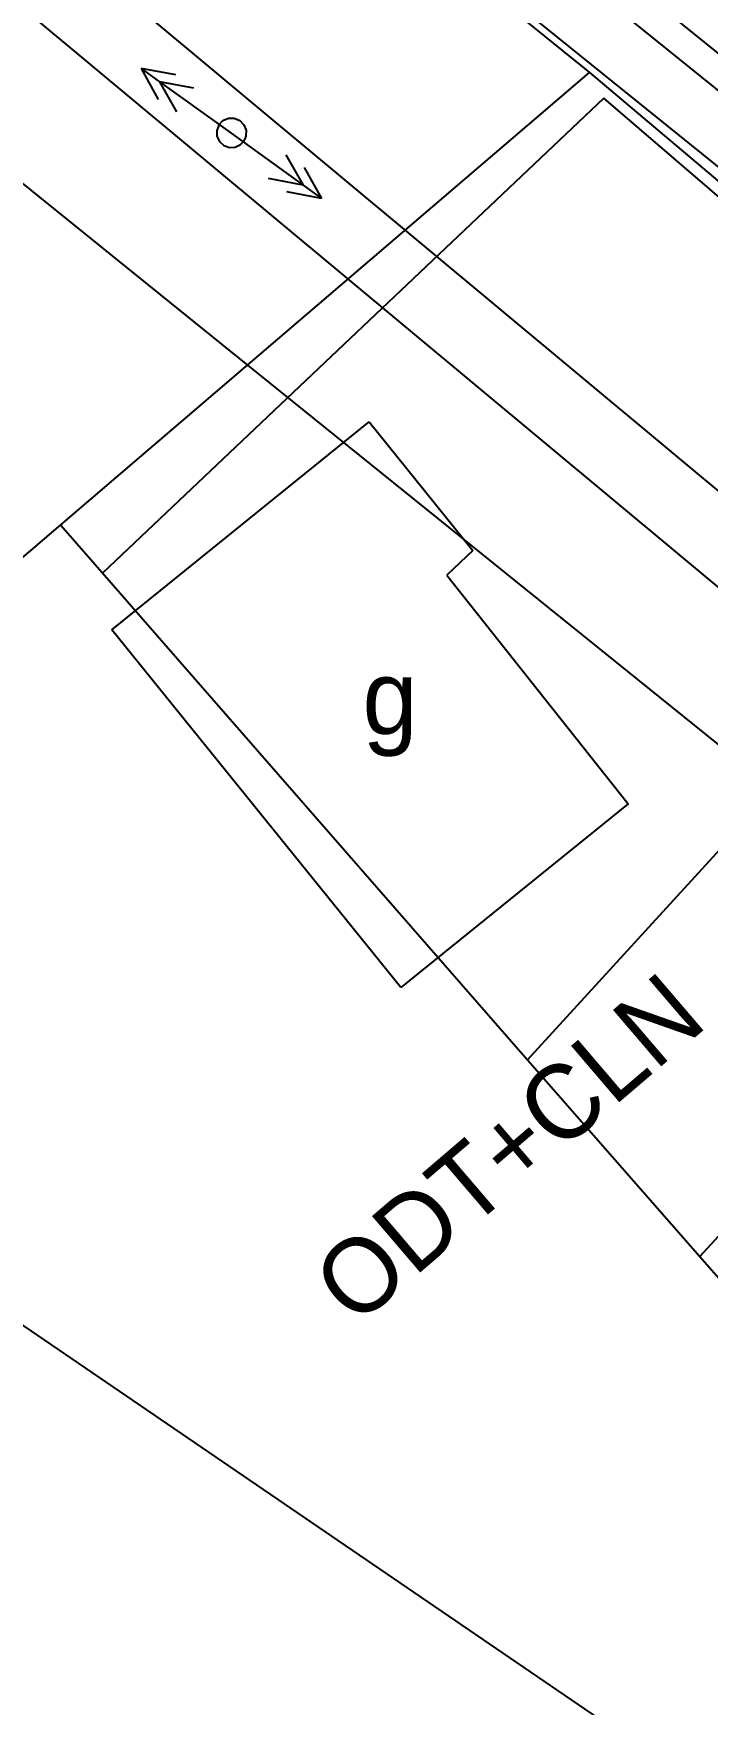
# Model space of a CAD drawing. Extents: x 549390 to 550118, y 1841259 to 1842146.
# Drawn here: x 549707.28 to 549725.44, y 1841921.44 to 1841966.47 of the extents above; entities that cross this region are included whole.
import ezdxf

# ---------------------------------------------------------------- set-up
doc = ezdxf.new("R2010")
doc.units = 0
for name, color, linetype in [('Level 10', 7, 'Continuous'), ('Level 14', 7, 'Continuous'), ('Level 16', 7, 'Continuous'), ('Level 2', 7, 'Continuous'), ('Level 22', 7, 'Continuous'), ('Level 23', 7, 'Continuous'), ('Level 31', 7, 'Continuous'), ('Level 50', 7, 'Continuous'), ('Level 55', 7, 'Continuous')]:
    doc.layers.add(name, color=color, linetype=linetype)

msp = doc.modelspace()

# ---------------------------------------------------------------- linework, layer by layer
at = {"layer": 'Level 10'}
for p, q in [((549693.53, 1841940.84), (549722.26, 1841965.41)), ((549722.64, 1841964.72), (549709.14, 1841951.92)), ((549734.76, 1841954.33), (549722.64, 1841964.72)), ((549720.59, 1841938.81), (549734.76, 1841954.33)), ((549708.01, 1841953.22), (549720.59, 1841938.81)), ((549725.23, 1841933.51), (549740.08, 1841949.78)), ((549693.53, 1841940.84), (549741.47, 1841908.12)), ((549720.59, 1841938.81), (549725.23, 1841933.51)), ((549725.23, 1841933.51), (549729.87, 1841928.21))]:
    msp.add_line(p, q, dxfattribs=at)
at = {"layer": 'Level 14'}
for p, q in [((549709.39, 1841950.4), (549716.32, 1841956)), ((549716.32, 1841956), (549719.11, 1841952.53)), ((549719.11, 1841952.53), (549718.41, 1841951.87)), ((549718.41, 1841951.87), (549723.3, 1841945.71)), ((549717.17, 1841940.76), (549709.39, 1841950.4)), ((549723.3, 1841945.71), (549717.17, 1841940.76))]:
    msp.add_line(p, q, dxfattribs=at)
at = {"layer": 'Level 22'}
msp.add_lwpolyline([(549683.458, 1842000), (549734.43, 1841958.909), (549792.886, 1841908.434), (549854.06, 1841855.451)], dxfattribs=at)
at = {"layer": 'Level 23'}
msp.add_line((549722.26, 1841965.41), (549763.35, 1841930.76), dxfattribs=at)
msp.add_lwpolyline([(549603.7, 1842061.13), (549679.42, 1842000), (549722.26, 1841965.41)], dxfattribs=at)
at = {"layer": 'Level 31'}
msp.add_lwpolyline([(549682.21, 1842000), (549733.93, 1841958.31), (549791.94, 1841908.22), (549791.3, 1841906.76), (549732.97, 1841957.03), (549679.89, 1841999.82), (549679.67, 1842000)], dxfattribs=at)
at = {"layer": 'Level 50'}
msp.add_line((549677.61, 1841986.12), (549713.04, 1841957.53), dxfattribs=at)
for points in [[(550000.63, 1841724.424), (549949.05, 1841766.249), (549900.097, 1841808.062), (549834.723, 1841863.256), (549772.33, 1841915.318), (549713.25, 1841964.538), (549669.776, 1842000.768)], [(549999.37, 1841722.871), (549947.77, 1841764.711), (549898.803, 1841806.538), (549833.437, 1841861.724), (549771.05, 1841913.782), (549711.97, 1841963.002), (549668.495, 1841999.232)], [(549713.04, 1841957.53), (549729.887, 1841943.951), (549755.08, 1841922.2)]]:
    msp.add_lwpolyline(points, dxfattribs=at)
at = {"layer": 'Level 55'}
for p, q in [((549710.18, 1841965.52), (549710.673, 1841965.165)), ((549711.11, 1841965.35), (549710.18, 1841965.52)), ((549710.18, 1841965.52), (549710.64, 1841964.69)), ((549710.673, 1841965.165), (549712.277, 1841964.01)), ((549711.6, 1841964.99), (549710.673, 1841965.165)), ((549710.673, 1841965.165), (549711.13, 1841964.35)), ((549712.277, 1841964.01), (549712.925, 1841963.543)), ((549712.925, 1841963.543), (549714.547, 1841962.375)), ((549714.08, 1841963.2), (549714.547, 1841962.375)), ((549714.57, 1841962.85), (549715.04, 1841962.02)), ((549714.547, 1841962.375), (549713.61, 1841962.56)), ((549714.547, 1841962.375), (549715.04, 1841962.02)), ((549715.04, 1841962.02), (549714.1, 1841962.2))]:
    msp.add_line(p, q, dxfattribs=at)
for points in [[(549712.277, 1841964.01), (549712.382, 1841964.119), (549712.528, 1841964.181), (549712.687, 1841964.182), (549712.834, 1841964.121), (549712.945, 1841964.008), (549713.004, 1841963.86), (549713, 1841963.701), (549712.975, 1841963.625), (549712.925, 1841963.543)], [(549712.277, 1841964.01), (549712.215, 1841963.855), (549712.221, 1841963.696), (549712.288, 1841963.552), (549712.406, 1841963.446), (549712.556, 1841963.394), (549712.715, 1841963.404), (549712.857, 1841963.475), (549712.925, 1841963.543)]]:
    msp.add_lwpolyline(points, dxfattribs=at)

# ---------------------------------------------------------------- texts
at = {"layer": 'Level 16'}
msp.add_text('g', height=2, dxfattribs=at).set_placement((549716.14, 1841947.58))
at = {"layer": 'Level 2'}
msp.add_text('ODT+CLN', height=2, rotation=40.5372, dxfattribs=at).set_placement((549715.948, 1841931.585))

doc.saveas('drawing.dxf')
